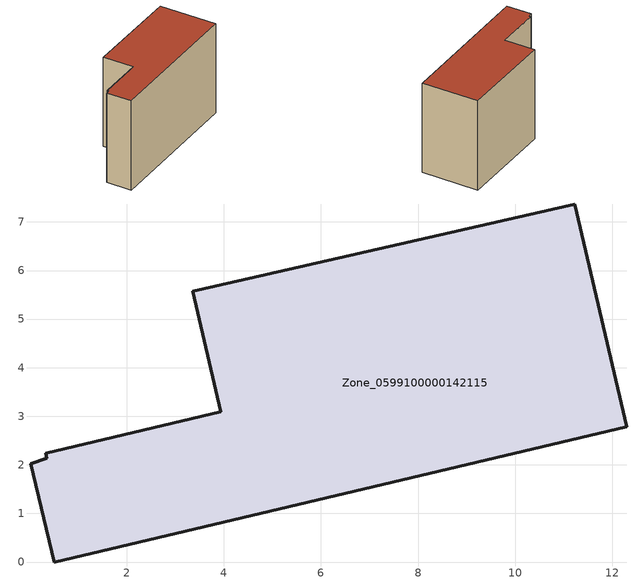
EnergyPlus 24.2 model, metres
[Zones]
Zone_0599100000142115
 floor ground (C_G): 0.36,2.13 0.34,2.24 3.94,3.09 3.36,5.57 11.22,7.37 12.29,2.79 0.51,0 0.03,2.02 z0
 wall outside (C_F): 0.51,0 12.29,2.79 11.22,7.37 3.36,5.57 3.94,3.09 0.34,2.24 0.36,2.13 0.03,2.02 0.51,0 z0:7.64
 roof outside (C_R): 0.34,2.24 0.36,2.13 0.03,2.02 0.51,0 12.29,2.79 11.22,7.37 3.36,5.57 3.94,3.09 z7.64
[BUILDING]
Pand.0599100000142115: North Axis=0; Terrain=City; Loads Convergence Tolerance Value=0.04; Temperature Convergence Tolerance Value=0.4; Solar Distribution=FullExterior; Maximum Number of Warmup Days=25; Minimum Number of Warmup Days=1
[Site:Location]
Rotterdam.The.Hague.AP_ZH_NLD Design_Conditions: Latitude=51.96; Longitude=4.45; Time Zone=1; Elevation=-4.5
[SITE:GROUNDTEMPERATURE:BUILDINGSURFACE]
18, 18, 18, 18, 18, 18, 18, 18, 18, 18, 18, 18
[MATERIAL] Thermal Absorptance=0.9; Solar Absorptance=0.7; Visible Absorptance=0.7
Name | Roughness | Thickness | Conductivity | Density | Specific Heat
G.TC.1946 | MediumSmooth | 0.15 | 1 | 540 | 1210
F.TC.1946 | Rough | 0.3 | 0.857143 | 1920 | 840
R.TC.1946 | MediumRough | 0.2 | 0.909091 | 1500 | 1000
[CONSTRUCTION]
C_G: G.TC.1946
C_F: F.TC.1946
C_R: R.TC.1946
[ZONE]
Zone_0599100000142115: Type=1; Multiplier=1; Ceiling Height=Autocalculate; Volume=Autocalculate; Floor Area=autocalculate; Part of Total Floor Area=Yes
[ZONEINFILTRATION:DESIGNFLOWRATE]
Infil_Zone_0599100000142115: Zone or ZoneList or Space or SpaceList=Zone_0599100000142115; Schedule=AlwaysOn; Design Flow Rate Calculation Method=Flow/Area; Flow Rate per Floor Area=0.003; Constant Term Coefficient=1; Temperature Term Coefficient=0; Velocity Term Coefficient=0; Velocity Squared Term Coefficient=0
[HVACTEMPLATE:ZONE:IDEALLOADSAIRSYSTEM]
Zone_0599100000142115: Maximum Heating Supply Air Temperature=50; Minimum Cooling Supply Air Temperature=13; Maximum Heating Supply Air Humidity Ratio=0.0156; Minimum Cooling Supply Air Humidity Ratio=0.0077; Heating Limit=NoLimit; Cooling Limit=NoLimit; Dehumidification Control Type=ConstantSensibleHeatRatio; Cooling Sensible Heat Ratio=0.7; Dehumidification Setpoint=60; Humidification Control Type=None; Humidification Setpoint=30; Outdoor Air Method=None; Outdoor Air Flow Rate per Person=0.00944; Outdoor Air Flow Rate per Zone Floor Area=0; Outdoor Air Flow Rate per Zone=0; Demand Controlled Ventilation Type=None; Outdoor Air Economizer Type=NoEconomizer; Heat Recovery Type=None; Sensible Heat Recovery Effectiveness=0.7; Latent Heat Recovery Effectiveness=0.65
[ZONECONTROL:THERMOSTAT]
ThermostatControl_Zone_0599100000142115: Zone or ZoneList=Zone_0599100000142115; Control Type Schedule=DualSetpointControlType; Control 1=Thermostat_Zone_0599100000142115; Temperature Difference Between Cutout And Setpoint=0
[THERMOSTATSETPOINT:DUALSETPOINT]
Thermostat_Zone_0599100000142115: Heating Setpoint Temperature Schedule=HeatingSetpoint_Zone_0599100000142115; Cooling Setpoint Temperature Schedule=CoolingSetpoint_Zone_0599100000142115
[SCHEDULE:COMPACT]
HeatingSetpoint_Zone_0599100000142115: Through: 12/31, For: AllDays, Until: 24:00, 21
CoolingSetpoint_Zone_0599100000142115: Through: 12/31, For: AllDays, Until: 24:00, 24
DualSetpointControlType: Through: 12/31, For: AllDays, Until: 24:00, 4
AlwaysOn: Through: 12/31, For: AllDays, Until: 24:00, 1
